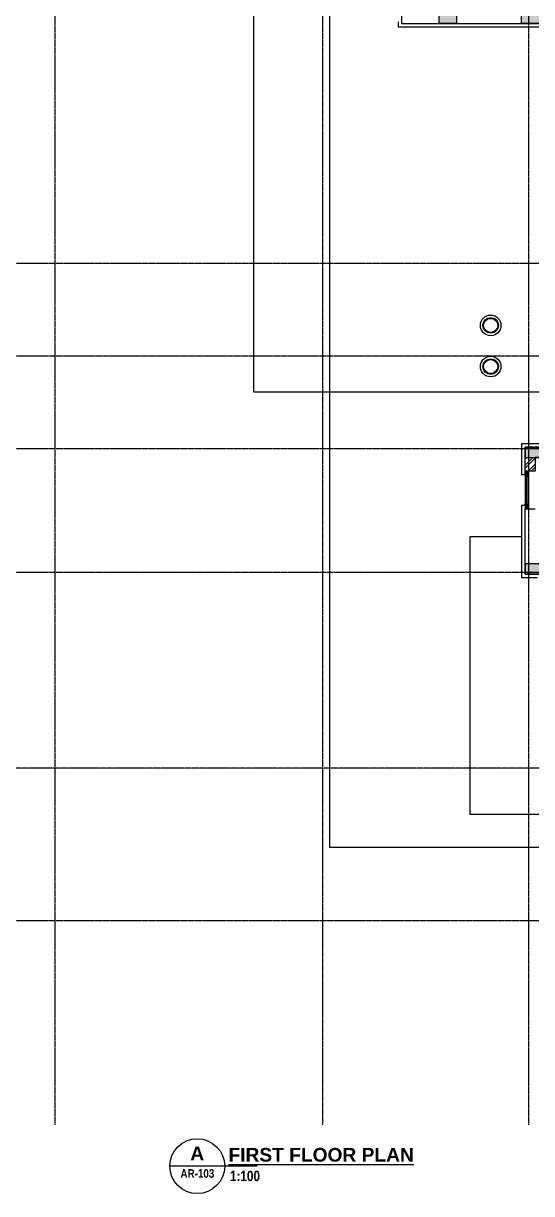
# Model space of a CAD drawing. Header units: millimetres. Extents: x -8500 to 104886, y -7800 to 56500.
# Drawn here: x 29935 to 44742, y -7800 to 26300 of the extents above; entities that cross this region are included whole.
import ezdxf
from ezdxf.enums import TextEntityAlignment as Align

# ---------------------------------------------------------------- set-up
doc = ezdxf.new("R2010")
doc.units = ezdxf.units.MM
doc.header["$LTSCALE"] = 10
for name, pattern in [('1803 B01 Axis$0$CENTER2', [1.125, 0.75, -0.125, 0.125, -0.125]), ('1803 B01 b03$0$HIDDEN', [0.375, 0.25, -0.125]), ('HIDDEN', [0.375, 0.25, -0.125])]:
    doc.linetypes.add(name, pattern=pattern)
for name, color, linetype in [('1803 B01 Axis$0$AXIS-MEP', 8, '1803 B01 Axis$0$CENTER2'), ('1803 B01 b03$0$COLS-AR', 4, 'Continuous'), ('1803 B01 b03$0$COLS-HATCH-AR', 251, 'Continuous'), ('1803 B01 b03$0$ELEV1-AR', 6, 'Continuous'), ('1803 B01 b03$0$FIX-AR', 45, 'Continuous'), ('1803 B01 b03$0$HATCH-AR', 251, 'Continuous'), ('1803 B01 b03$0$TAG-TITLE-AR', 181, 'Continuous'), ('1803 B01 b03$0$WALL-AR', 7, 'Continuous'), ('1803 B01 b03$0$WIN-AR', 140, 'Continuous'), ('ID-FUR', 1, 'Continuous'), ('ID-HATCH', 8, 'Continuous')]:
    doc.layers.add(name, color=color, linetype=linetype)
doc.layers.add('OUTER', color=10, linetype='Continuous', lineweight=25)
doc.styles.add('1803 B01 b03$0$ARABIC1', font='sarb.shx')
doc.styles.add('1803 B01 b03$0$BOLD-HARD', font='swissb.ttf')
doc.styles.add('1803 B01 b03$0$BOLD-SOFT', font='swisscb.ttf')

# ---------------------------------------------------------------- blocks, each defined once
blk = doc.blocks.new('1803 B01 b03$0$1st cols')
at = {"layer": '1803 B01 b03$0$COLS-HATCH-AR'}
h = blk.add_hatch(color=256, dxfattribs=at)
h.dxf.hatch_style = 1
h.paths.add_polyline_path([(42050, 26600), (42550, 26600), (42550, 26300), (42050, 26300)])
h = blk.add_hatch(color=256, dxfattribs=at)
h.dxf.hatch_style = 1
h.paths.add_polyline_path([(44450, 26600), (45150, 26600), (45150, 26300), (44450, 26300)])
h = blk.add_hatch(color=256, dxfattribs=at)
h.dxf.hatch_style = 1
h.paths.add_polyline_path([(44550, 13650), (45150, 13650), (45150, 13950), (44550, 13950)])
h = blk.add_hatch(color=256, dxfattribs=at)
h.dxf.hatch_style = 1
h.paths.add_polyline_path([(44550, 10250), (45150, 10250), (45150, 10550), (44550, 10550)])
at = {"layer": '1803 B01 b03$0$COLS-AR'}
for points in [[(42050, 26600), (42550, 26600), (42550, 26300), (42050, 26300)], [(44450, 26600), (45150, 26600), (45150, 26300), (44450, 26300)], [(44550, 13650), (45150, 13650), (45150, 13950), (44550, 13950)], [(44550, 10250), (45150, 10250), (45150, 10550), (44550, 10550)]]:
    blk.add_lwpolyline(points, close=True, dxfattribs=at)
blk = doc.blocks.new('1803 B01 Axis$0$1803 B01 AXIS')
for p, q in [((30850, 55300), (30850, -5800)), ((38650, 55300), (38650, -5800)), ((44650, 55300), (44650, -5800)), ((85300, 19300), (-7300, 19300)), ((85300, 16600), (-7300, 16600)), ((85300, 13900), (-7300, 13900)), ((85300, 10300), (-7300, 10300)), ((85100, 4600), (-7300, 4600)), ((85300, 150), (-7300, 150))]:
    blk.add_line(p, q)
blk = doc.blocks.new('1803 B01 Axis')
at = {"layer": '1803 B01 Axis$0$AXIS-MEP'}
blk.add_blockref('1803 B01 Axis$0$1803 B01 AXIS', (0, 0), dxfattribs=at)
blk = doc.blocks.new('1803 B01 b03$0$TITLE-TAG-100')
at = {"color": 7}
blk.add_line((1742, 0), (-800, 0), dxfattribs=at)
blk.add_circle((0, 0), 800)
at = {"color": 3, "style": '1803 B01 b03$0$ARABIC1'}
for p in [(7399, 2128), (7399, 1500)]:
    blk.add_attdef('HGUK,HK', text='', height=400, dxfattribs=at).set_placement(p, align=Align.RIGHT)
at = {"color": 7, "style": '1803 B01 b03$0$BOLD-HARD'}
for tag, p in [('TOP-TITLE', (910, 644)), ('BOTTOM-TITLE', (910, 131))]:
    blk.add_attdef(tag, p, '', height=400, dxfattribs=at)
blk.add_attdef('KY', text='', height=400, dxfattribs=at).set_placement((0, 172), align=Align.CENTER)
at = {"color": 9, "style": '1803 B01 b03$0$BOLD-SOFT'}
for tag, p in [('TAKEN1', (-800, -360)), ('TAKEN2', (-800, -714)), ('TAKEN3', (-800, -1068)), ('TAKEN4', (-800, -1430)), ('TAKEN5', (-800, -1775)), ('TAKEN6', (-800, -2121))]:
    blk.add_attdef(tag, text='', height=250, dxfattribs=at).set_placement(p, align=Align.RIGHT)
blk.add_attdef('SHEET-NO', text='', height=250, dxfattribs=at).set_placement((4, -338), align=Align.CENTER)
at = {"color": 3, "style": '1803 B01 b03$0$BOLD-SOFT'}
blk.add_attdef('SCALE', (950, -436), '', height=300, dxfattribs=at)
blk = doc.blocks.new('*U37')
for p, q in [((10, -90), (90, -10)), ((90, -90), (10, -10))]:
    blk.add_line(p, q)
at = {"elevation": 0}
for points in [[(100, 0), (0, 0), (0, -100), (100, -100)], [(90, -10), (10, -10), (10, -90), (90, -90)]]:
    blk.add_lwpolyline(points, close=True, dxfattribs=at)
blk = doc.blocks.new('*U72')
for points in [[(25, -150), (10, -150), (10, -100), (-25, -100), (-25, -50), (25, -50), (25, -150), (25, -150), (25, -150)], [(-10, -120), (-25, -120), (-25, -110), (-10, -110)]]:
    blk.add_lwpolyline(points, close=True)
for points in [[(-20, -75), (-20, -55), (20, -55), (20, -75), (-20, -75)], [(20, -95), (20, -95), (20, -145), (15, -145), (15, -95), (-20, -95), (-20, -80), (20, -80), (20, -95)]]:
    blk.add_lwpolyline(points)
at = {"layer": '1803 B01 b03$0$HATCH-AR'}
blk.add_arc((0, -138), 12.5, 36.8699, 143.1301, dxfattribs=at)
blk = doc.blocks.new('*U73')
for p, q in [((825, 8), (5, 8)), ((825, 6), (5, 6)), ((825, 4), (5, 4)), ((825, 2), (5, 2))]:
    blk.add_line(p, q)
for points in [[(0, 10), (5, 10), (5, 0), (0, 0)], [(5, 0), (825, 0), (825, 10), (5, 10)], [(830, 10), (825, 10), (825, 0), (830, 0)]]:
    blk.add_lwpolyline(points, close=True)
blk = doc.blocks.new('1803 B01 b03$0$CW20')
for p, q in [((-100, 100), (1000, 100)), ((-100, 0), (1000, 0))]:
    blk.add_line(p, q)
at = {"elevation": 0}
for points in [[(15, 20), (15, 0), (50, 0), (50, 20)], [(20, 15), (20, 5), (45, 5), (45, 15)], [(885, 20), (885, 0), (850, 0), (850, 20)], [(880, 15), (880, 5), (855, 5), (855, 15)]]:
    blk.add_lwpolyline(points, close=True, dxfattribs=at)
at = {"xscale": -1}
for name, p in [('*U72', (25, 150)), ('*U73', (865, 40)), ('*U73', (865, 20))]:
    blk.add_blockref(name, p, dxfattribs=at)
blk.add_blockref('*U72', (875, 150))
at = {"layer": '1803 B01 b03$0$ELEV1-AR', "xscale": -1, "rotation": 270.0000000002835}
blk.add_blockref('*U37', (0, 0), dxfattribs=at)
at = {"layer": '1803 B01 b03$0$ELEV1-AR', "rotation": 89.99999999971656}
blk.add_blockref('*U37', (900, 0), dxfattribs=at)

msp = doc.modelspace()

# ---------------------------------------------------------------- hatches: boundary and pattern name
at = {"layer": 'ID-HATCH'}
h = msp.add_hatch(dxfattribs=at)
h.set_pattern_fill('ANSI32', color=256, scale=20)
h.set_pattern_definition([(45, (11000, 350), (-134.7038, 134.7038), []), (45, (11089.8, 350), (-134.7038, 134.7038), [])])
h.paths.add_polyline_path([(44850, 13650), (44600, 13650), (44600, 13250), (44850, 13250)])
h.paths.add_polyline_path([(44600, 13650), (44550, 13650), (44550, 13250), (44600, 13250)])
h.paths.add_polyline_path([(47900, 13950), (45150, 13950), (45150, 13650), (47900, 13650)])
h.paths.add_polyline_path([(50650, 13950), (47900, 13950), (47900, 13650), (50650, 13650)])

# ---------------------------------------------------------------- linework, layer by layer
at = {"layer": '1803 B01 b03$0$ELEV1-AR'}
for points in [[(40850, 26350), (40850, 26200), (47550, 26200)], [(47600, 14050), (44450, 14050), (44450, 13150), (44550, 13150)], [(44550, 12250), (44450, 12250), (44450, 10150), (44900, 10150)]]:
    msp.add_lwpolyline(points, dxfattribs=at)
for centre, radius in [((43550, 17500), 300), ((43550, 17500), 225), ((43550, 17500), 205), ((43550, 16300), 300), ((43550, 16300), 225), ((43550, 16300), 205)]:
    msp.add_circle(centre, radius, dxfattribs=at)
at = {"layer": '1803 B01 b03$0$FIX-AR', "linetype": '1803 B01 b03$0$HIDDEN'}
for points in [[(47450, 15550), (36650, 15550), (36650, 40300), (43850, 40300), (43850, 38500)], [(48650, 4450), (48650, 3250), (42950, 3250), (42950, 11350), (44450, 11350)]]:
    msp.add_lwpolyline(points, dxfattribs=at)
at = {"layer": '1803 B01 b03$0$WALL-AR'}
for points in [[(38850, 38000), (38550, 38000), (38550, 38400), (45100, 38400), (45100, 38050), (44900, 38050), (44900, 38100), (38850, 38100), (38850, 15550)], [(46950, 10250), (44550, 10250), (44550, 12150), (44850, 12150)]]:
    msp.add_lwpolyline(points, dxfattribs=at)
for points in [[(40950, 26600), (40950, 26300), (51350, 26300), (51350, 26600)], [(44550, 13950), (51050, 13950), (51050, 16400), (51450, 16400), (51450, 16200), (51350, 16200), (51350, 13650), (44850, 13650), (44850, 13250), (44550, 13250)]]:
    msp.add_lwpolyline(points, close=True, dxfattribs=at)
at = {"layer": 'OUTER'}
msp.add_lwpolyline([(69200, 47350), (38850, 47350), (38850, 2291), (69200, 2291)], close=True, dxfattribs=at)

# ---------------------------------------------------------------- block references
at = {"layer": '1803 B01 b03$0$COLS-AR'}
msp.add_blockref('1803 B01 b03$0$1st cols', (0, 0), dxfattribs=at)
at = {"layer": '1803 B01 b03$0$TAG-TITLE-AR'}
ref = msp.add_blockref('1803 B01 b03$0$TITLE-TAG-100', (35000, -7000), dxfattribs=at)
ref.add_attrib('SHEET-NO', 'AR-103', dxfattribs={"layer": '0', "color": 9, "height": 250, "style": '1803 B01 b03$0$BOLD-SOFT'}).set_placement((35004, -7338), align=Align.CENTER)
ref.add_attrib('KY', 'A', dxfattribs={"layer": '0', "color": 7, "height": 400, "style": '1803 B01 b03$0$BOLD-HARD'}).set_placement((35000, -6828), align=Align.CENTER)
ref.add_attrib('BOTTOM-TITLE', '%%UFIRST FLOOR PLAN', (35910, -6869), dxfattribs={"layer": '0', "color": 7, "height": 400, "style": '1803 B01 b03$0$BOLD-HARD'})
ref.add_attrib('SCALE', '1:100', (35950, -7436), dxfattribs={"layer": '0', "color": 3, "height": 300, "style": '1803 B01 b03$0$BOLD-SOFT'})
at = {"layer": '1803 B01 b03$0$WIN-AR', "rotation": 270}
msp.add_blockref('1803 B01 b03$0$CW20', (44550, 13150), dxfattribs=at)
at = {"layer": 'ID-FUR', "color": 8, "linetype": 'HIDDEN', "ltscale": 0.5}
msp.add_blockref('1803 B01 Axis', (0, 0), dxfattribs=at)

doc.saveas('drawing.dxf')
